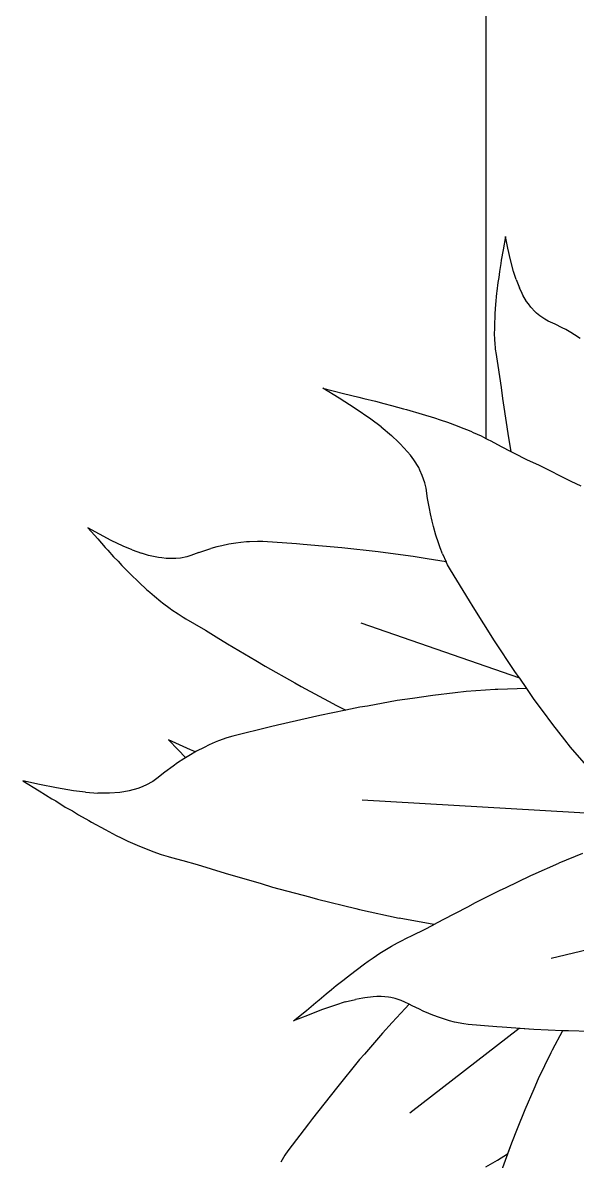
# Model space of a CAD drawing. Header units: metres. Extents: x 244.4 to 340.3, y -4.1 to 64.3.
# Drawn here: x 250.42 to 250.692, y 44.363 to 44.922 of the extents above; entities that cross this region are included whole.
import ezdxf

# ---------------------------------------------------------------- set-up
doc = ezdxf.new("R2010")
doc.units = ezdxf.units.M
doc.layers.add('Edges', color=7, linetype='Continuous')

msp = doc.modelspace()

# ---------------------------------------------------------------- linework, layer by layer
at = {"layer": 'Edges'}
for p, q in [((250.64767, 45.53914), (250.64767, 44.71825)), ((250.65727, 44.81742), (250.65616, 44.81075)), ((250.65845, 44.81167), (250.65727, 44.81742)), ((250.65616, 44.81075), (250.65523, 44.80566)), ((250.65973, 44.80591), (250.65845, 44.81167)), ((250.65504, 44.80402), (250.65433, 44.80011)), ((250.65523, 44.80566), (250.65504, 44.80402)), ((250.66124, 44.80021), (250.65973, 44.80591)), ((250.65399, 44.79729), (250.65354, 44.79472)), ((250.65433, 44.80011), (250.65399, 44.79729)), ((250.66252, 44.79619), (250.66124, 44.80021)), ((250.66252, 44.79619), (250.66408, 44.79221)), ((250.65308, 44.7906), (250.65289, 44.78947)), ((250.65354, 44.79472), (250.65308, 44.7906)), ((250.66547, 44.7893), (250.66408, 44.79221)), ((250.65289, 44.78947), (250.65237, 44.78401)), ((250.66581, 44.78861), (250.66547, 44.7893)), ((250.66766, 44.78547), (250.66581, 44.78861)), ((250.66852, 44.78426), (250.66766, 44.78547)), ((250.65201, 44.7796), (250.65197, 44.77757)), ((250.65237, 44.78401), (250.65201, 44.7796)), ((250.66967, 44.78271), (250.66852, 44.78426)), ((250.67184, 44.78032), (250.66967, 44.78271)), ((250.67254, 44.77967), (250.67184, 44.78032)), ((250.67411, 44.77834), (250.67254, 44.77967)), ((250.65197, 44.77757), (250.65181, 44.77493)), ((250.65181, 44.77493), (250.65183, 44.7713)), ((250.67651, 44.77672), (250.67411, 44.77834)), ((250.6782, 44.77583), (250.67651, 44.77672)), ((250.68169, 44.77428), (250.6782, 44.77583)), ((250.68505, 44.77258), (250.68169, 44.77428)), ((250.65183, 44.7713), (250.6518, 44.77042)), ((250.6518, 44.77042), (250.65196, 44.76614)), ((250.68686, 44.77166), (250.68505, 44.77258)), ((250.68931, 44.77028), (250.68686, 44.77166)), ((250.69113, 44.76913), (250.68931, 44.77028)), ((250.69392, 44.76736), (250.69113, 44.76913)), ((250.65196, 44.76614), (250.65204, 44.76526)), ((250.65204, 44.76526), (250.65228, 44.7621)), ((250.65228, 44.7621), (250.65266, 44.75949)), ((250.65266, 44.75949), (250.65281, 44.75824)), ((250.65281, 44.75824), (250.65356, 44.75395)), ((250.65356, 44.75395), (250.6544, 44.74855)), ((250.6544, 44.74855), (250.65514, 44.74327)), ((250.5757, 44.73794), (250.56769, 44.74294)), ((250.56769, 44.74294), (250.57772, 44.74033)), ((250.57772, 44.74033), (250.5853, 44.73853)), ((250.65514, 44.74327), (250.65581, 44.73778)), ((250.58357, 44.7329), (250.5757, 44.73794)), ((250.5853, 44.73853), (250.58771, 44.73781)), ((250.58771, 44.73781), (250.59346, 44.73649)), ((250.59346, 44.73649), (250.59755, 44.7353)), ((250.59755, 44.7353), (250.60128, 44.73445)), ((250.65581, 44.73778), (250.65796, 44.7239)), ((250.59115, 44.72772), (250.58357, 44.7329)), ((250.60128, 44.73445), (250.60715, 44.73276)), ((250.60715, 44.73276), (250.60876, 44.73239)), ((250.60876, 44.73239), (250.61642, 44.73013)), ((250.61642, 44.73013), (250.62249, 44.7283)), ((250.59634, 44.72386), (250.59115, 44.72772)), ((250.59634, 44.72386), (250.60131, 44.71974)), ((250.62249, 44.7283), (250.62523, 44.72731)), ((250.62523, 44.72731), (250.62879, 44.72619)), ((250.62879, 44.72619), (250.6336, 44.72436)), ((250.6336, 44.72436), (250.63476, 44.72397)), ((250.63476, 44.72397), (250.64029, 44.72173)), ((250.65796, 44.7239), (250.65858, 44.71949)), ((250.60484, 44.71643), (250.60131, 44.71974)), ((250.64029, 44.72173), (250.6414, 44.7212)), ((250.6414, 44.7212), (250.64537, 44.71945)), ((250.64537, 44.71945), (250.64767, 44.71825)), ((250.64767, 44.71825), (250.64858, 44.71778)), ((250.65858, 44.71949), (250.65994, 44.71178)), ((250.60566, 44.71565), (250.60484, 44.71643)), ((250.60926, 44.71169), (250.60566, 44.71565)), ((250.64858, 44.71778), (250.6501, 44.71704)), ((250.6501, 44.71704), (250.6552, 44.71425)), ((250.6552, 44.71425), (250.65994, 44.71178)), ((250.6106, 44.70999), (250.60926, 44.71169)), ((250.61225, 44.70778), (250.6106, 44.70999)), ((250.61468, 44.70389), (250.61225, 44.70778)), ((250.65994, 44.71178), (250.66154, 44.71095)), ((250.66154, 44.71095), (250.66762, 44.70797)), ((250.66762, 44.70797), (250.67382, 44.70512)), ((250.61528, 44.70269), (250.61468, 44.70389)), ((250.61646, 44.70011), (250.61528, 44.70269)), ((250.67382, 44.70512), (250.68934, 44.69733)), ((250.61772, 44.69636), (250.61646, 44.70011)), ((250.61828, 44.69384), (250.61772, 44.69636)), ((250.68934, 44.69733), (250.69418, 44.69503)), ((250.61899, 44.68882), (250.61828, 44.69384)), ((250.61994, 44.68389), (250.61899, 44.68882)), ((250.62041, 44.68128), (250.61994, 44.68389)), ((250.62123, 44.67767), (250.62041, 44.68128)), ((250.45795, 44.67123), (250.45226, 44.67434)), ((250.45226, 44.67434), (250.45714, 44.6689)), ((250.62199, 44.67494), (250.62123, 44.67767)), ((250.62309, 44.67081), (250.62199, 44.67494)), ((250.45714, 44.6689), (250.46083, 44.66469)), ((250.46376, 44.66818), (250.45795, 44.67123)), ((250.4697, 44.66533), (250.46376, 44.66818)), ((250.53548, 44.66769), (250.5316, 44.66755)), ((250.53813, 44.66761), (250.53548, 44.66769)), ((250.55476, 44.66642), (250.53813, 44.66761)), ((250.62439, 44.66699), (250.62309, 44.67081)), ((250.46083, 44.66469), (250.4621, 44.6634)), ((250.4621, 44.6634), (250.46495, 44.66016)), ((250.47407, 44.66347), (250.4697, 44.66533)), ((250.47407, 44.66347), (250.4786, 44.66184)), ((250.50672, 44.66223), (250.50287, 44.66076)), ((250.50672, 44.66223), (250.51271, 44.66419)), ((250.51568, 44.66501), (250.51271, 44.66419)), ((250.51799, 44.66553), (250.51568, 44.66501)), ((250.52156, 44.66632), (250.51799, 44.66553)), ((250.52499, 44.66686), (250.52156, 44.66632)), ((250.5273, 44.6672), (250.52499, 44.66686)), ((250.53009, 44.66747), (250.5273, 44.6672)), ((250.5316, 44.66755), (250.53009, 44.66747)), ((250.55801, 44.66624), (250.55476, 44.66642)), ((250.57697, 44.66455), (250.55801, 44.66624)), ((250.59486, 44.66259), (250.57697, 44.66455)), ((250.59839, 44.66208), (250.59486, 44.66259)), ((250.6119, 44.66028), (250.59839, 44.66208)), ((250.62523, 44.66449), (250.62439, 44.66699)), ((250.62639, 44.66155), (250.62523, 44.66449)), ((250.46495, 44.66016), (250.46713, 44.65795)), ((250.46713, 44.65795), (250.46903, 44.65583)), ((250.4821, 44.66084), (250.4786, 44.66184)), ((250.48294, 44.6606), (250.4821, 44.66084)), ((250.48698, 44.65977), (250.48294, 44.6606)), ((250.48863, 44.65956), (250.48698, 44.65977)), ((250.4908, 44.65932), (250.48863, 44.65956)), ((250.49443, 44.65923), (250.4908, 44.65932)), ((250.49548, 44.6593), (250.49443, 44.65923)), ((250.49776, 44.65952), (250.49548, 44.6593)), ((250.50089, 44.66014), (250.49776, 44.65952)), ((250.50287, 44.66076), (250.50089, 44.66014)), ((250.61885, 44.6591), (250.6119, 44.66028)), ((250.6281, 44.65762), (250.61885, 44.6591)), ((250.62639, 44.66155), (250.6282, 44.6576)), ((250.6282, 44.6576), (250.6281, 44.65762)), ((250.62885, 44.65618), (250.6282, 44.6576)), ((250.46903, 44.65583), (250.47225, 44.65262)), ((250.47225, 44.65262), (250.4731, 44.6517)), ((250.4731, 44.6517), (250.47746, 44.6475)), ((250.63024, 44.65369), (250.62885, 44.65618)), ((250.63964, 44.63852), (250.63024, 44.65369)), ((250.47746, 44.6475), (250.48103, 44.64415)), ((250.48103, 44.64415), (250.48276, 44.6427)), ((250.48276, 44.6427), (250.48496, 44.64073)), ((250.48496, 44.64073), (250.48814, 44.6382)), ((250.48814, 44.6382), (250.4889, 44.63756)), ((250.4889, 44.63756), (250.49276, 44.63467)), ((250.49276, 44.63467), (250.49359, 44.63412)), ((250.49359, 44.63412), (250.49655, 44.63207)), ((250.64135, 44.63558), (250.63964, 44.63852)), ((250.65195, 44.61891), (250.64135, 44.63558)), ((250.49655, 44.63207), (250.49912, 44.63051)), ((250.49912, 44.63051), (250.50034, 44.62974)), ((250.50034, 44.62974), (250.50466, 44.62726)), ((250.50466, 44.62726), (250.51008, 44.62406)), ((250.51008, 44.62406), (250.51534, 44.62086)), ((250.66424, 44.6005), (250.58639, 44.62761)), ((250.51534, 44.62086), (250.52076, 44.61745)), ((250.52076, 44.61745), (250.53482, 44.60917)), ((250.66185, 44.60383), (250.65195, 44.61891)), ((250.53482, 44.60917), (250.53925, 44.60648)), ((250.53925, 44.60648), (250.55392, 44.5982)), ((250.66393, 44.60095), (250.66185, 44.60383)), ((250.66424, 44.6005), (250.66393, 44.60095)), ((250.55392, 44.5982), (250.55701, 44.59641)), ((250.55701, 44.59641), (250.57261, 44.58804)), ((250.65224, 44.59495), (250.63806, 44.59395)), ((250.6536, 44.59506), (250.65224, 44.59495)), ((250.6677, 44.59545), (250.6536, 44.59506)), ((250.6677, 44.59545), (250.66424, 44.6005)), ((250.67134, 44.59012), (250.6677, 44.59545)), ((250.60415, 44.58953), (250.58959, 44.58688)), ((250.61171, 44.59058), (250.60415, 44.58953)), ((250.62159, 44.5921), (250.61171, 44.59058)), ((250.63262, 44.59329), (250.62159, 44.5921)), ((250.63806, 44.59395), (250.63262, 44.59329)), ((250.67541, 44.58474), (250.67134, 44.59012)), ((250.57884, 44.58482), (250.56623, 44.58223)), ((250.57261, 44.58804), (250.57407, 44.58723)), ((250.57407, 44.58723), (250.57884, 44.58482)), ((250.58571, 44.58624), (250.57884, 44.58482)), ((250.58959, 44.58688), (250.58571, 44.58624)), ((250.68045, 44.57775), (250.67541, 44.58474)), ((250.56623, 44.58223), (250.54541, 44.57753)), ((250.54188, 44.57659), (250.52347, 44.57212)), ((250.54541, 44.57753), (250.54188, 44.57659)), ((250.68642, 44.57032), (250.68045, 44.57775)), ((250.49724, 44.56777), (250.49193, 44.57024)), ((250.49193, 44.57024), (250.49662, 44.56538)), ((250.50263, 44.56536), (250.49724, 44.56777)), ((250.51176, 44.56778), (250.50932, 44.56655)), ((250.51476, 44.5691), (250.51176, 44.56778)), ((250.51639, 44.56973), (250.51476, 44.5691)), ((250.52057, 44.57128), (250.51639, 44.56973)), ((250.52347, 44.57212), (250.52057, 44.57128)), ((250.68922, 44.56669), (250.68642, 44.57032)), ((250.49662, 44.56538), (250.50015, 44.5616)), ((250.50192, 44.56244), (250.49947, 44.56099)), ((250.50015, 44.5616), (250.50028, 44.56147)), ((250.50566, 44.56468), (250.50192, 44.56244)), ((250.50513, 44.56436), (250.50263, 44.56536)), ((250.50932, 44.56655), (250.50566, 44.56468)), ((250.69697, 44.55775), (250.68922, 44.56669)), ((250.49421, 44.55736), (250.49015, 44.55444)), ((250.49636, 44.55894), (250.49421, 44.55736)), ((250.49947, 44.56099), (250.49636, 44.55894)), ((250.42864, 44.5484), (250.42035, 44.55023)), ((250.42035, 44.55023), (250.42846, 44.54527)), ((250.48621, 44.55129), (250.48411, 44.54984)), ((250.49015, 44.55444), (250.48621, 44.55129)), ((250.42846, 44.54527), (250.43454, 44.5414)), ((250.43694, 44.54668), (250.42864, 44.5484)), ((250.44525, 44.54527), (250.43694, 44.54668)), ((250.45121, 44.54452), (250.44525, 44.54527)), ((250.46998, 44.54483), (250.46794, 44.54451)), ((250.47261, 44.5453), (250.46998, 44.54483)), ((250.47689, 44.54647), (250.47261, 44.5453)), ((250.47811, 44.54692), (250.47689, 44.54647)), ((250.48069, 44.54799), (250.47811, 44.54692)), ((250.48411, 44.54984), (250.48069, 44.54799)), ((250.43454, 44.5414), (250.43657, 44.54028)), ((250.43657, 44.54028), (250.44122, 44.5373)), ((250.45121, 44.54452), (250.45724, 44.54412)), ((250.46179, 44.54411), (250.45724, 44.54412)), ((250.46286, 44.54411), (250.46179, 44.54411)), ((250.46794, 44.54451), (250.46286, 44.54411)), ((250.72559, 44.53261), (250.58692, 44.5406)), ((250.44122, 44.5373), (250.44468, 44.53536)), ((250.44468, 44.53536), (250.44772, 44.53343)), ((250.44772, 44.53343), (250.45275, 44.53063)), ((250.45275, 44.53063), (250.45408, 44.5298)), ((250.45408, 44.5298), (250.46075, 44.5262)), ((250.46075, 44.5262), (250.46613, 44.52336)), ((250.46613, 44.52336), (250.46867, 44.52219)), ((250.46867, 44.52219), (250.47191, 44.52057)), ((250.47191, 44.52057), (250.47648, 44.51859)), ((250.47648, 44.51859), (250.47757, 44.51808)), ((250.47757, 44.51808), (250.483, 44.51591)), ((250.483, 44.51591), (250.48415, 44.51553)), ((250.48415, 44.51553), (250.4882, 44.51407)), ((250.4882, 44.51407), (250.49165, 44.51307)), ((250.49165, 44.51307), (250.49328, 44.51256)), ((250.49328, 44.51256), (250.49896, 44.51107)), ((250.69509, 44.51441), (250.68353, 44.50973)), ((250.49896, 44.51107), (250.50601, 44.50909)), ((250.50601, 44.50909), (250.51278, 44.50704)), ((250.51278, 44.50704), (250.51969, 44.50482)), ((250.67089, 44.50416), (250.68353, 44.50973)), ((250.51969, 44.50482), (250.53744, 44.49972)), ((250.65722, 44.49771), (250.66976, 44.50361)), ((250.66976, 44.50361), (250.67089, 44.50416)), ((250.53744, 44.49972), (250.54299, 44.49803)), ((250.54299, 44.49803), (250.56115, 44.49317)), ((250.64249, 44.49037), (250.65474, 44.49642)), ((250.65474, 44.49642), (250.65722, 44.49771)), ((250.56115, 44.49317), (250.56494, 44.4921)), ((250.56494, 44.4921), (250.58385, 44.48747)), ((250.63878, 44.48837), (250.64249, 44.49037)), ((250.58385, 44.48747), (250.58561, 44.48702)), ((250.58561, 44.48702), (250.60504, 44.48279)), ((250.62661, 44.48213), (250.63878, 44.48837)), ((250.6221, 44.47962), (250.60504, 44.48279)), ((250.61719, 44.47704), (250.62191, 44.47951)), ((250.62191, 44.47951), (250.6221, 44.47962)), ((250.6221, 44.47962), (250.62661, 44.48213)), ((250.60427, 44.47071), (250.60682, 44.47198)), ((250.60682, 44.47198), (250.608, 44.4726)), ((250.608, 44.4726), (250.61215, 44.47454)), ((250.61215, 44.47454), (250.61719, 44.47704)), ((250.72738, 44.47443), (250.67962, 44.46288)), ((250.59647, 44.46608), (250.60046, 44.46854)), ((250.60046, 44.46854), (250.60132, 44.46901)), ((250.60132, 44.46901), (250.60427, 44.47071)), ((250.588, 44.46029), (250.58991, 44.46158)), ((250.58991, 44.46158), (250.59228, 44.46331)), ((250.59228, 44.46331), (250.59567, 44.46552)), ((250.59567, 44.46552), (250.59647, 44.46608)), ((250.57902, 44.45347), (250.58402, 44.45728)), ((250.58402, 44.45728), (250.588, 44.46029)), ((250.57196, 44.4477), (250.57423, 44.44967)), ((250.57423, 44.44967), (250.57804, 44.45262)), ((250.57804, 44.45262), (250.57902, 44.45347)), ((250.5658, 44.44262), (250.56931, 44.44565)), ((250.56931, 44.44565), (250.57196, 44.4477)), ((250.59241, 44.44416), (250.58822, 44.44371)), ((250.59411, 44.44422), (250.59241, 44.44416)), ((250.59628, 44.44425), (250.59411, 44.44422)), ((250.59988, 44.44398), (250.59628, 44.44425)), ((250.55955, 44.43744), (250.56421, 44.44142)), ((250.56421, 44.44142), (250.5658, 44.44262)), ((250.5738, 44.44011), (250.56698, 44.4377)), ((250.57866, 44.44161), (250.5738, 44.44011)), ((250.57866, 44.44161), (250.5836, 44.44285)), ((250.58734, 44.44355), (250.5836, 44.44285)), ((250.58822, 44.44371), (250.58734, 44.44355)), ((250.60093, 44.4438), (250.59988, 44.44398)), ((250.60312, 44.44335), (250.60093, 44.4438)), ((250.60609, 44.44241), (250.60312, 44.44335)), ((250.60795, 44.44159), (250.60609, 44.44241)), ((250.61002, 44.44048), (250.60795, 44.44159)), ((250.61002, 44.44048), (250.60799, 44.43842)), ((250.61147, 44.43971), (250.61002, 44.44048)), ((250.61504, 44.43802), (250.61147, 44.43971)), ((250.55322, 44.43228), (250.55955, 44.43744)), ((250.56013, 44.43504), (250.55322, 44.43228)), ((250.56698, 44.4377), (250.56013, 44.43504)), ((250.60799, 44.43842), (250.6017, 44.43148)), ((250.61692, 44.4371), (250.61504, 44.43802)), ((250.61959, 44.43594), (250.61692, 44.4371)), ((250.62168, 44.43516), (250.61959, 44.43594)), ((250.62482, 44.43394), (250.62168, 44.43516)), ((250.62785, 44.43299), (250.62482, 44.43394)), ((250.62983, 44.43236), (250.62785, 44.43299)), ((250.6017, 44.43148), (250.59691, 44.4263)), ((250.66407, 44.42861), (250.61035, 44.38709)), ((250.63223, 44.43173), (250.62983, 44.43236)), ((250.63679, 44.4308), (250.63223, 44.43173)), ((250.63902, 44.43052), (250.63679, 44.4308)), ((250.65303, 44.42944), (250.63902, 44.43052)), ((250.65569, 44.42916), (250.65303, 44.42944)), ((250.67121, 44.42814), (250.65569, 44.42916)), ((250.67121, 44.42814), (250.66407, 44.42861)), ((250.68532, 44.42743), (250.67121, 44.42814)), ((250.68532, 44.42743), (250.68014, 44.41787)), ((250.6854, 44.42742), (250.68532, 44.42743)), ((250.6882, 44.4274), (250.6854, 44.42742)), ((250.69852, 44.42707), (250.6882, 44.4274)), ((250.59691, 44.4263), (250.58803, 44.41597)), ((250.67956, 44.41664), (250.67335, 44.40386)), ((250.68014, 44.41787), (250.67956, 44.41664)), ((250.58568, 44.41329), (250.57426, 44.39937)), ((250.58803, 44.41597), (250.58568, 44.41329)), ((250.57426, 44.39937), (250.56249, 44.38441)), ((250.67335, 44.40386), (250.67119, 44.39881)), ((250.67119, 44.39881), (250.66671, 44.38867)), ((250.66671, 44.38867), (250.66309, 44.37936)), ((250.56249, 44.38441), (250.56056, 44.38178)), ((250.56056, 44.38178), (250.55049, 44.3685)), ((250.66309, 44.37936), (250.66021, 44.37228)), ((250.66021, 44.37228), (250.65523, 44.35834)), ((250.66021, 44.37228), (250.65832, 44.36699)), ((250.54897, 44.36633), (250.54697, 44.363)), ((250.55049, 44.3685), (250.54897, 44.36633)), ((250.65336, 44.36393), (250.65832, 44.36699)), ((250.64767, 44.36064), (250.65336, 44.36393))]:
    msp.add_line(p, q, dxfattribs=at)

doc.saveas('drawing.dxf')
